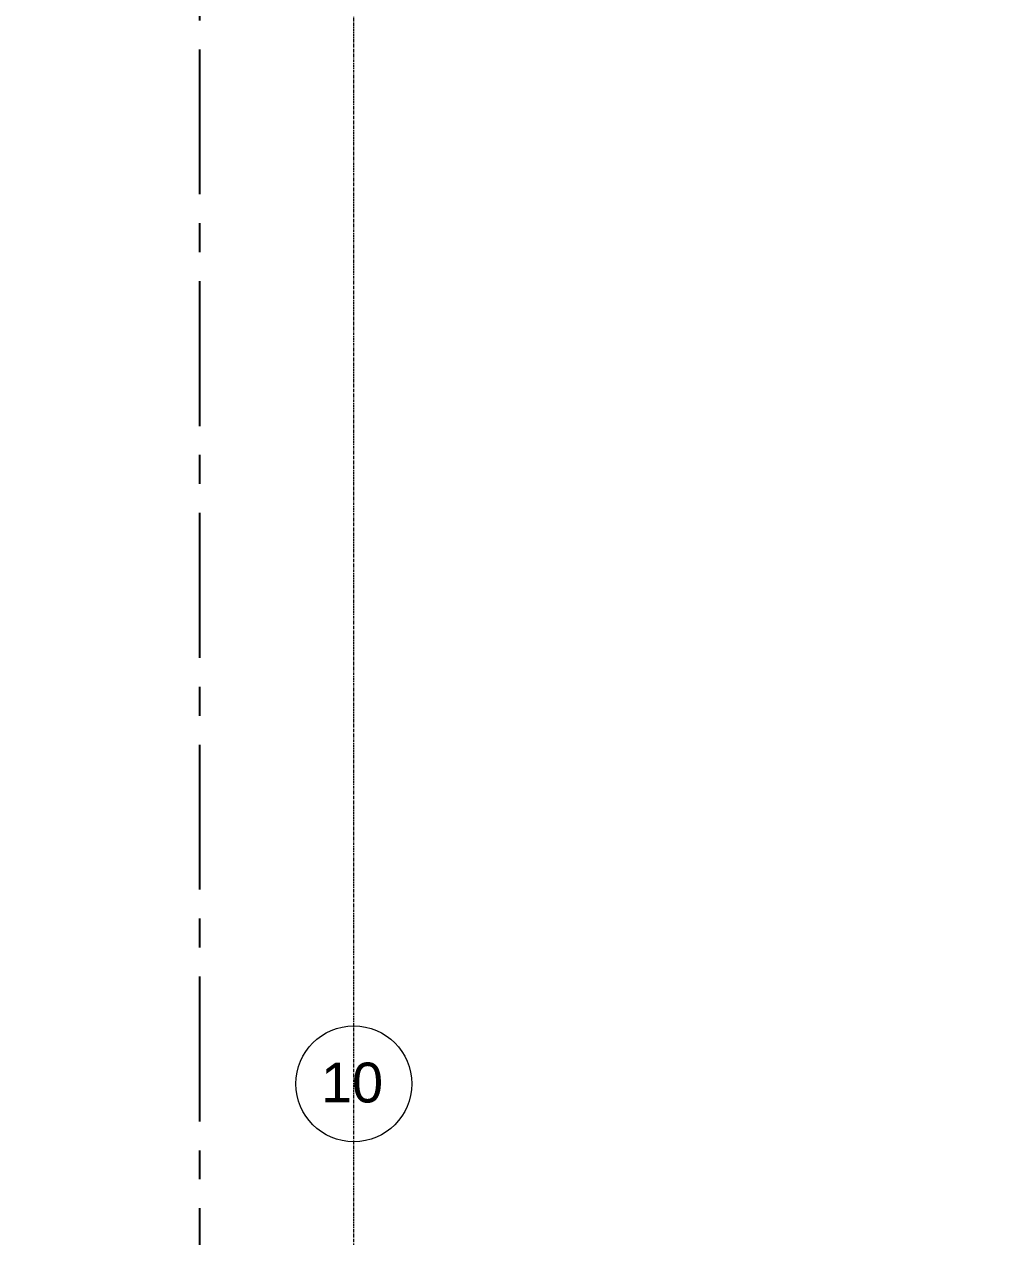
# Model space of a CAD drawing. Header units: millimetres. Extents: x 2659630 to 6742168, y -2425387 to -732288.
# Drawn here: x 2800878 to 2805026, y -1090143 to -1084912 of the extents above; entities that cross this region are included whole.
import ezdxf

# ---------------------------------------------------------------- set-up
doc = ezdxf.new("R2010")
doc.units = ezdxf.units.MM
doc.header["$PDMODE"] = 35
doc.header["$PDSIZE"] = -25
doc.linetypes.add('CENTER', pattern=[2, 1.25, -0.25, 0.25, -0.25])
doc.linetypes.add('Grid Line', pattern=[22.224999999999994, 12.7, -3.174999999999999, 3.174999999999999, -3.174999999999999])
for name, color, linetype, lineweight in [('A-GRID-DIMS', 211, 'Continuous', 9), ('S-GRID', 1, 'Continuous', 9), ('S-GRID-IDEN', 1, 'Continuous', 9)]:
    doc.layers.add(name, color=color, linetype=linetype, lineweight=lineweight)
doc.layers.add('S-GRIDE LINE', color=8, linetype='CENTER')
doc.styles.add('Arial', font='arial.ttf', dxfattribs={"height": 123})
doc.dimstyles.new('Diagonal_-_2_5mm_Arial', dxfattribs={"dimscale": 304.8, "dimtxt": 123, "dimasz": 0.32, "dimexe": 0.4, "dimexo": 0.5, "dimgap": 0.28, "dimtad": 1, "dimdec": 0, "dimzin": 0, "dimdsep": 46, "dimtxsty": 'Arial', "dimblk1": 'OBLIQUE', "dimblk2": 'OBLIQUE', "dimsah": 1, "dimcen": 0.09, "dimdle": 0.4, "dimazin": 0, "dimtfac": 1, "dimtdec": 0, "dimtix": 1, "dimtmove": 0, "dimatfit": 3, "dimfxl": 1, "dimfxlon": 1, "dimtvp": 1, "dimtolj": 1, "dimtzin": 0, "dimarcsym": 2})

# ---------------------------------------------------------------- blocks, each defined once
blk = doc.blocks.new('_Oblique')
at = {"color": 0, "linetype": 'ByBlock', "lineweight": -2}
blk.add_line((-0.5, -0.5), (0.5, 0.5), dxfattribs=at)
blk = doc.blocks.new('*D1912')
at = {"layer": 'A-GRID-DIMS', "color": 0, "lineweight": -2}
for p, q in [((3026075.788483021, -1094061.950597898), (3026075.788483021, -1094488.670597898)), ((2800878.249879675, -1094366.750597898), (3026197.708483021, -1094366.750597898)), ((2801000.169879675, -1094519.150597898), (2801000.169879675, -1094488.670597898))]:
    blk.add_line(p, q, dxfattribs=at)
at = {"layer": 'Defpoints', "color": 0, "ltscale": 2500}
for p in [(3026075.788483021, -1039892.469534965), (2801000.169879675, -1094366.750597898), (3026075.788483021, -1094366.750597898)]:
    blk.add_point(p, dxfattribs=at)
at = {"layer": 'A-GRID-DIMS', "color": 0, "lineweight": -2, "ltscale": 2500, "xscale": 97.536, "yscale": 97.536, "zscale": 97.536, "rotation": 180}
blk.add_blockref('_Oblique', (2801000.169879675, -1094366.750597898), dxfattribs=at)
at = {"layer": 'A-GRID-DIMS', "color": 0, "lineweight": -2, "ltscale": 2500, "xscale": 97.536, "yscale": 97.536, "zscale": 97.536}
blk.add_blockref('_Oblique', (3026075.788483021, -1094366.750597898), dxfattribs=at)
at = {"layer": 'A-GRID-DIMS', "color": 0, "ltscale": 2500, "insert": (2913537.979181348, -1094218.606120409), "char_height": 123, "attachment_point": 5, "style": 'Arial', "bg_fill": 3, "box_fill_scale": 1.1, "bg_fill_color": 257, "bg_fill_transparency": 0}
blk.add_mtext('\\A1;225076', dxfattribs=at)

msp = doc.modelspace()

# ---------------------------------------------------------------- linework, layer by layer
at = {"layer": 'S-GRID', "linetype": 'Grid Line'}
msp.add_line((2802300.169879675, -1096677.471577428), (2802300.169879675, -1072989.822344104), dxfattribs=at)
at = {"layer": 'S-GRID-IDEN'}
msp.add_circle((2802300.169879675, -1089483.076127972), 250.0000000000001, dxfattribs=at)
at = {"layer": 'S-GRIDE LINE', "ltscale": 500}
msp.add_line((2801635.169879675, -1112645.233431217), (2801635.169879675, -1072989.822344104), dxfattribs=at)

# ---------------------------------------------------------------- texts
at = {"layer": 'S-GRID-IDEN', "style": 'Arial'}
msp.add_text('10', height=172.1182634730538, dxfattribs=at).set_placement((2802159.04466104, -1089563.788963849))

# ---------------------------------------------------------------- next in the draw order: dimensions: what is measured, and where the dimension line sits
at = {"layer": 'A-GRID-DIMS'}
dim = msp.add_linear_dim(base=(3026075.788483021, -1094366.750597898), p1=(2801000.169879675, -1094366.750597898, -2.762502891338284e-08), p2=(3026075.788483021, -1039892.469534965), dimstyle='Diagonal_-_2_5mm_Arial', override={"dimpost": '<>', "dimtmove": 1, "dimfxl": 1, "dimfxlon": 1, "dimtfill": 1, "dimtfillclr": 0, "dimarcsym": 2}, dxfattribs=at)
dim.commit()
dim.dimension.update_dxf_attribs({"geometry": '*D1912', "text_midpoint": (2913537.979181348, -1094218.606120409)})

doc.saveas('drawing.dxf')
